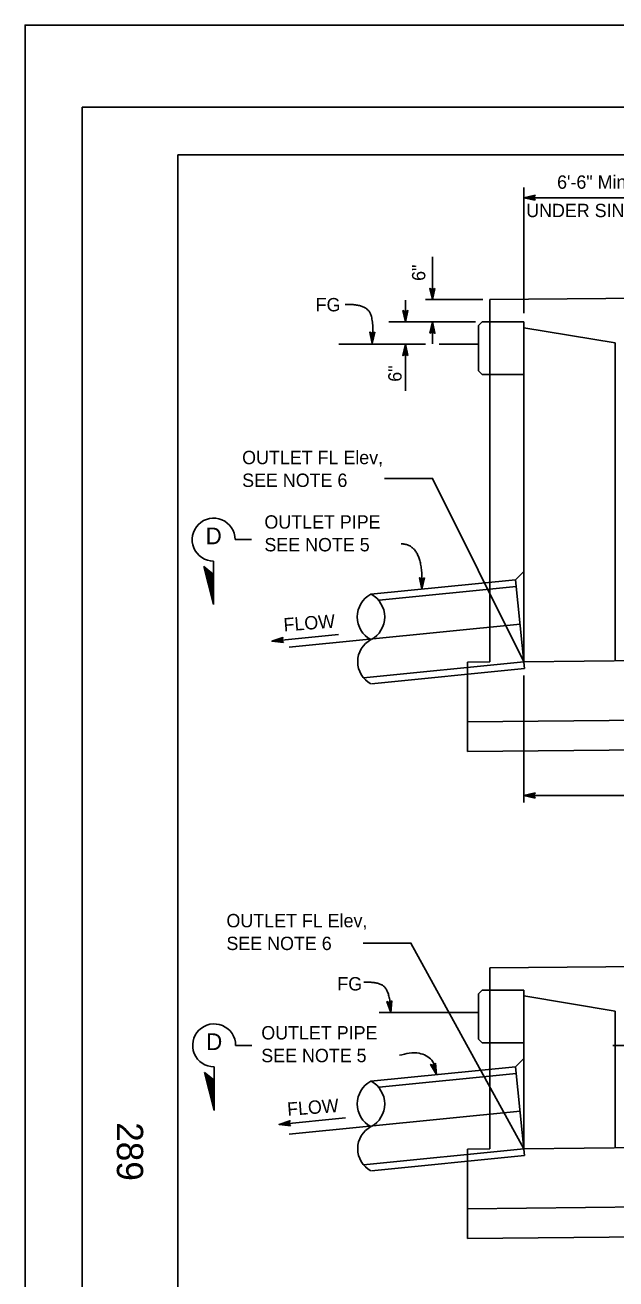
# Model space of a CAD drawing. Extents: x -893 to 867, y -474 to 712.
# Drawn here: x -893 to -584, y 55 to 712 of the extents above; entities that cross this region are included whole.
import ezdxf

# ---------------------------------------------------------------- set-up
doc = ezdxf.new("R2010")
doc.units = 0
for name, color, linetype in [('border_PLOTTING-ELEMENTS', 7, 'Continuous'), ('border_rw_22x34_Cut_Lines', 7, 'Continuous'), ('border_SHEET', 7, 'Continuous'), ('border_WITHIN-BORDER-anno', 7, 'Continuous'), ('df_DETAIL', 7, 'Continuous'), ('df_DETAIL-anno', 7, 'Continuous'), ('pp_PRESENTATION', 7, 'Continuous')]:
    doc.layers.add(name, color=color, linetype=linetype)

msp = doc.modelspace()

# ---------------------------------------------------------------- linework, layer by layer
at = {"layer": 'border_PLOTTING-ELEMENTS'}
for points in [[(-893.45, -474.04), (866.55, -474.04), (866.55, 711.96), (-893.45, 711.96)], [(-863.45, 668.96), (836.55, 668.96), (836.55, -431.04), (-863.45, -431.04)]]:
    msp.add_lwpolyline(points, close=True, dxfattribs=at)
at = {"layer": 'border_rw_22x34_Cut_Lines'}
msp.add_lwpolyline([(-863.45, 668.96), (836.55, 668.96), (836.55, -431.04), (-863.45, -431.04)], close=True, dxfattribs=at)
at = {"layer": 'border_SHEET'}
for p, q in [((-813.45, 643.96), (811.55, 643.96)), ((-813.45, -406.04), (-813.45, 643.96))]:
    msp.add_line(p, q, dxfattribs=at)
at = {"layer": 'df_DETAIL'}
for p, q in [((-650.02, 568.18), (-240.05, 572.27)), ((-650.02, 556.53), (-650.02, 568.18)), ((-655.85, 554.59), (-653.91, 556.53)), ((-655.85, 530.86), (-655.85, 554.59)), ((-653.91, 556.53), (-632.13, 556.53)), ((-650.02, 556.53), (-650.02, 528.92)), ((-632.13, 425.82), (-632.13, 556.53)), ((-584.3, 545.5), (-632.13, 553.48)), ((-584.3, 379.04), (-584.3, 545.5)), ((-729.03, 544.84), (-683.73, 544.84)), ((-676.56, 544.84), (-655.85, 544.84)), ((-655.85, 530.86), (-653.91, 528.92)), ((-653.91, 528.92), (-632.13, 528.92)), ((-650.02, 420.16), (-650.02, 528.92)), ((-712.2, 413.94), (-636.43, 421.52)), ((-636.43, 421.52), (-632.13, 425.82)), ((-636.43, 421.52), (-631.78, 375.08)), ((-632.13, 425.82), (-632.13, 378.56)), ((-707.94, 410.85), (-636.08, 418.04)), ((-650.02, 420.16), (-650.02, 378.56)), ((-755.07, 386.2), (-634.1, 398.3)), ((-632.13, 378.56), (-240.05, 382.49)), ((-716.05, 370.17), (-632.13, 378.56)), ((-712, 367.06), (-631.78, 375.08)), ((-650.02, 378.56), (-661.69, 378.45)), ((-661.69, 378.45), (-661.69, 372.09)), ((-661.69, 347.15), (-661.69, 372.09)), ((-661.69, 347.15), (-240.05, 351.37)), ((-661.69, 347.15), (-661.69, 331.6)), ((-661.69, 331.6), (-240.05, 335.81)), ((-650.02, 218.28), (-240.05, 222.38)), ((-650.02, 206.73), (-650.02, 218.28)), ((-655.85, 204.69), (-653.91, 206.64)), ((-655.85, 180.97), (-655.85, 204.69)), ((-653.91, 206.64), (-632.13, 206.64)), ((-650.02, 206.64), (-650.02, 179.02)), ((-632.13, 170.82), (-632.13, 206.64)), ((-584.3, 195.6), (-632.13, 203.59)), ((-655.85, 194.95), (-707.9, 194.95)), ((-584.3, 124.04), (-584.3, 195.6)), ((-655.85, 180.97), (-653.91, 179.02)), ((-653.91, 179.02), (-632.13, 179.02)), ((-650.02, 165.16), (-650.02, 179.02)), ((-636.43, 166.52), (-632.13, 170.82)), ((-632.13, 170.82), (-632.13, 123.57)), ((-712.2, 158.94), (-636.43, 166.52)), ((-650.02, 165.16), (-650.02, 123.57)), ((-636.43, 166.52), (-631.78, 120.08)), ((-707.94, 155.85), (-636.08, 163.04)), ((-755.07, 131.2), (-634.1, 143.3)), ((-632.13, 123.57), (-240.05, 127.49)), ((-716.05, 115.17), (-632.13, 123.57)), ((-712, 112.06), (-631.78, 120.08)), ((-650.02, 123.57), (-661.69, 123.45)), ((-661.69, 123.45), (-661.69, 117.09)), ((-661.69, 92.16), (-661.69, 117.09)), ((-661.69, 92.16), (-240.05, 96.37)), ((-661.69, 92.16), (-661.69, 76.6)), ((-661.69, 76.6), (-240.05, 80.82))]:
    msp.add_line(p, q, dxfattribs=at)
for centre, radius, start, end in [((-705.92, 402.05), 13.45, 117.84754, 242.15711), ((-718.48, 402.05), 13.45, 297.84458, 62.15416), ((-706.09, 378.59), 13.09, 117.84283, 242.1524), ((-705.92, 147.05), 13.45, 117.84754, 242.15711), ((-718.48, 147.05), 13.45, 297.84458, 62.15416), ((-706.09, 123.59), 13.09, 117.84283, 242.1524)]:
    msp.add_arc(centre, radius, start, end, dxfattribs=at)
at = {"layer": 'df_DETAIL-anno'}
for p, q in [((-632.14, 561.14), (-632.14, 626.83)), ((-632.14, 621.53), (-476.57, 621.53)), ((-680.04, 590.67), (-680.04, 568.18)), ((-694.14, 567.99), (-694.14, 556.53)), ((-653.61, 568.18), (-683.64, 568.18)), ((-657.5, 556.53), (-702.82, 556.53)), ((-680.05, 545.07), (-680.05, 556.53)), ((-694.14, 520.36), (-694.14, 544.84)), ((-632.13, 371.47), (-632.13, 304.97)), ((-632.13, 308.56), (-232.2, 308.56))]:
    msp.add_line(p, q, dxfattribs=at)
for points in [[(-626.23, 620.21), (-632.14, 621.53), (-626.23, 622.84), (-626.44, 622.49), (-630.77, 621.53), (-626.44, 620.56), (-626.65, 620.91), (-629.42, 621.53), (-626.65, 622.14), (-626.86, 621.79), (-628.06, 621.53), (-626.86, 621.26), (-627.02, 621.53), (-626.23, 622.84), (-627.02, 621.53)], [(-678.72, 574.08), (-680.04, 568.18), (-681.35, 574.08), (-681, 573.87), (-680.05, 569.54), (-679.07, 573.87), (-679.42, 573.66), (-680.04, 570.89), (-680.66, 573.66), (-680.31, 573.45), (-680.04, 572.25), (-679.77, 573.46), (-680.04, 573.29), (-681.35, 574.08), (-680.04, 573.29)], [(-695.46, 562.44), (-694.14, 556.53), (-692.83, 562.44), (-693.18, 562.23), (-694.14, 557.9), (-695.11, 562.23), (-694.76, 562.02), (-694.14, 559.25), (-693.53, 562.02), (-693.88, 561.81), (-694.15, 560.61), (-694.41, 561.81), (-694.14, 561.65), (-692.83, 562.44), (-694.14, 561.65)], [(-681.37, 550.63), (-680.05, 556.53), (-678.74, 550.63), (-679.09, 550.84), (-680.04, 555.16), (-681.02, 550.83), (-680.67, 551.04), (-680.05, 553.81), (-679.44, 551.05), (-679.79, 551.26), (-680.05, 552.45), (-680.32, 551.25), (-680.05, 551.41), (-678.74, 550.63), (-680.05, 551.41)], [(-710.11, 551.14), (-711.53, 545.26), (-712.74, 551.19), (-712.39, 550.97), (-711.51, 546.63), (-710.46, 550.94), (-710.81, 550.74), (-711.48, 547.98), (-712.05, 550.76), (-711.7, 550.54), (-711.46, 549.34), (-711.17, 550.54), (-711.44, 550.38), (-712.74, 551.19), (-711.44, 550.38)], [(-692.82, 538.93), (-694.14, 544.84), (-695.45, 538.93), (-695.1, 539.14), (-694.15, 543.47), (-693.17, 539.14), (-693.52, 539.35), (-694.14, 542.12), (-694.75, 539.35), (-694.4, 539.56), (-694.14, 540.76), (-693.87, 539.56), (-694.14, 539.72), (-695.45, 538.93), (-694.14, 539.72)], [(-684.14, 422.48), (-685.6, 416.6), (-686.77, 422.54), (-686.42, 422.32), (-685.57, 417.97), (-684.5, 422.28), (-684.85, 422.08), (-685.54, 419.32), (-686.08, 422.1), (-685.74, 421.88), (-685.5, 420.68), (-685.2, 421.88), (-685.48, 421.72), (-686.77, 422.54), (-685.48, 421.72)], [(-626.22, 307.24), (-632.13, 308.56), (-626.22, 309.87), (-626.43, 309.52), (-630.76, 308.56), (-626.43, 307.59), (-626.64, 307.94), (-629.41, 308.56), (-626.64, 309.17), (-626.85, 308.82), (-628.05, 308.56), (-626.85, 308.29), (-627.01, 308.56), (-626.22, 309.87), (-627.01, 308.56)], [(-701.29, 200.98), (-701.77, 194.95), (-703.89, 200.61), (-703.52, 200.45), (-701.96, 196.3), (-701.61, 200.72), (-701.92, 200.47), (-702.15, 197.64), (-703.14, 200.29), (-702.77, 200.13), (-702.34, 198.99), (-702.24, 200.21), (-702.49, 200.02), (-703.89, 200.61), (-702.49, 200.02)], [(-678.48, 168.48), (-677.92, 162.46), (-680.98, 167.67), (-680.58, 167.58), (-678.34, 163.76), (-678.75, 168.18), (-679.01, 167.87), (-678.75, 165.05), (-680.19, 167.49), (-679.79, 167.4), (-679.17, 166.34), (-679.28, 167.57), (-679.49, 167.33), (-680.98, 167.67), (-679.49, 167.33)]]:
    msp.add_lwpolyline(points, close=True, dxfattribs=at)
for points in [[(-632.13, 378.56), (-679.93, 474.55), (-705.19, 474.55)], [(-632.13, 123.57), (-691.25, 231.3), (-716.3, 231.3)]]:
    msp.add_lwpolyline(points, dxfattribs=at)
for points in [[(-725.66, 565.66), (-715.9, 565.98), (-710.42, 557.92), (-711.53, 545.28)], [(-696.43, 440.3), (-684.28, 440.3), (-685.6, 416.6)], [(-716.01, 210.82), (-707.47, 211.1), (-702.2, 204.96), (-701.77, 194.95)]]:
    msp.add_open_spline(points, degree=2, dxfattribs=at)
msp.add_spline([(-677.92, 162.46), (-680.33, 169.91), (-686.96, 173.55), (-697.28, 172.51)], degree=3, dxfattribs=at)
at = {"layer": 'pp_PRESENTATION'}
for p, q in [((-783.4, 442.53), (-774.84, 442.53)), ((-794.65, 408.49), (-799.72, 428.39)), ((-794.65, 424.28), (-799.72, 428.39)), ((-794.65, 410.13), (-799.2, 427.96)), ((-794.65, 411.76), (-798.67, 427.54)), ((-794.65, 413.4), (-798.14, 427.11)), ((-794.65, 431.28), (-794.65, 408.49)), ((-794.65, 415.04), (-797.62, 426.68)), ((-794.65, 416.67), (-797.09, 426.26)), ((-794.65, 418.31), (-796.57, 425.83)), ((-794.65, 419.95), (-796.04, 425.41)), ((-794.65, 421.58), (-795.51, 424.98)), ((-794.65, 423.22), (-794.99, 424.55)), ((-764.13, 389.29), (-729.29, 392.87)), ((-783.13, 177.7), (-774.58, 177.7)), ((-576.91, 177.7), (-585.47, 177.7)), ((-794.38, 166.45), (-794.38, 143.66)), ((-794.38, 143.66), (-799.46, 163.55)), ((-794.38, 159.45), (-799.46, 163.55)), ((-794.38, 145.3), (-798.93, 163.13)), ((-794.38, 146.93), (-798.4, 162.7)), ((-794.38, 148.57), (-797.88, 162.28)), ((-794.38, 150.2), (-797.35, 161.85)), ((-794.38, 151.84), (-796.83, 161.43)), ((-794.38, 153.48), (-796.3, 161)), ((-794.38, 155.11), (-795.78, 160.57)), ((-794.38, 156.75), (-795.25, 160.15)), ((-794.38, 158.39), (-794.72, 159.72)), ((-760.4, 136.35), (-725.54, 139.76))]:
    msp.add_line(p, q, dxfattribs=at)
for points in [[(-758.12, 388.59), (-764.13, 389.29), (-758.39, 391.2), (-758.56, 390.83), (-762.77, 389.44), (-758.36, 388.91), (-758.6, 389.24), (-761.42, 389.57), (-758.73, 390.46), (-758.91, 390.09), (-760.07, 389.71), (-758.85, 389.56), (-759.04, 389.82), (-758.39, 391.2), (-759.04, 389.82)], [(-754.39, 135.61), (-760.4, 136.35), (-754.65, 138.23), (-754.82, 137.86), (-759.03, 136.48), (-754.63, 135.94), (-754.87, 136.26), (-757.69, 136.61), (-755, 137.49), (-755.17, 137.12), (-756.34, 136.74), (-755.11, 136.59), (-755.3, 136.85), (-754.65, 138.23), (-755.3, 136.85)]]:
    msp.add_lwpolyline(points, close=True, dxfattribs=at)
for centre in [(-794.65, 442.53), (-794.38, 177.7)]:
    msp.add_arc(centre, 11.25, 359.99947, 269.99996, dxfattribs=at)

# ---------------------------------------------------------------- texts
at = {"layer": 'border_WITHIN-BORDER-anno'}
msp.add_text('289', height=13.779, rotation=270, dxfattribs=at).set_placement((-845.36, 137.49))
at = {"layer": 'df_DETAIL-anno'}
for s, height, p in [('6\'-6" Min Typ, ALIGN', 7, (-614.7, 626.25)), ('UNDER SINGLE GRATE PANEL', 7, (-630.89, 611.38)), ('FG', 7, (-741.2, 562.05)), ('OUTLET FL Elev,', 7.0004, (-779.72, 482.03)), ('SEE NOTE 6', 7, (-779.72, 470.12)), ('OUTLET PIPE', 7.0004, (-768.04, 448.28)), ('SEE NOTE 5', 7, (-768.04, 436.38)), ('OUTLET FL Elev,', 7.0004, (-787.94, 239.53)), ('SEE NOTE 6', 7, (-787.94, 227.62)), ('FG', 7, (-729.84, 206.46)), ('OUTLET PIPE', 7.0004, (-769.68, 180.81)), ('SEE NOTE 5', 7, (-769.68, 168.91))]:
    msp.add_text(s, height=height, dxfattribs=at).set_placement(p)
for s, rotation, p in [('6"', 90, (-683.73, 578)), ('6"', 90, (-696.17, 525.19)), ('FLOW', 4.42696, (-757.76, 394.41)), ('FLOW', 4.44815, (-755.85, 140.77))]:
    msp.add_text(s, height=7, rotation=rotation, dxfattribs=at).set_placement(p)
at = {"layer": 'pp_PRESENTATION'}
for p in [(-798.84, 440.1), (-798.58, 175.26)]:
    msp.add_text('D', height=8.75, dxfattribs=at).set_placement(p)

doc.saveas('drawing.dxf')
